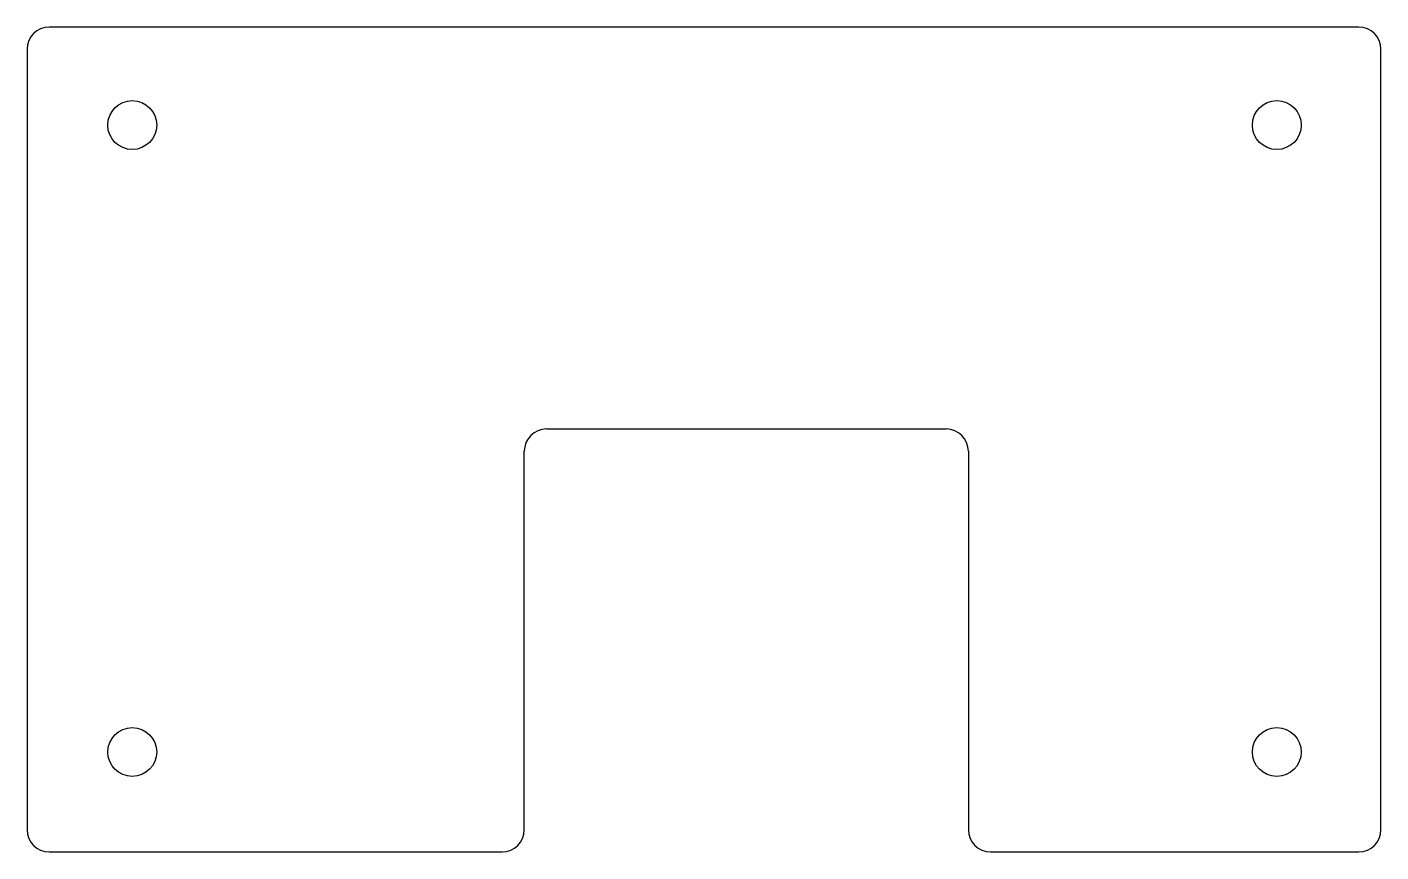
# Model space of a CAD drawing. Extents: x 323.3 to 384.2, y -188 to -150.8.
import ezdxf

# ---------------------------------------------------------------- set-up
doc = ezdxf.new("R2010")
doc.units = 0
doc.header["$MEASUREMENT"] = 0
doc.layers.get('0').update_dxf_attribs({"linetype": 'CONTINUOUS'})

msp = doc.modelspace()

# ---------------------------------------------------------------- linework, layer by layer
at = {"color": 0}
for p, q in [((355.638, -150.805), (324.251, -150.805)), ((383.213, -150.805), (355.638, -150.805)), ((323.251, -151.805), (323.251, -186.955)), ((384.213, -186.955), (384.213, -151.805)), ((346.638, -168.905), (364.638, -168.905)), ((345.638, -186.955), (345.638, -169.905)), ((365.638, -169.905), (365.638, -186.955)), ((324.251, -187.955), (344.638, -187.955)), ((366.638, -187.955), (383.213, -187.955))]:
    msp.add_line(p, q, dxfattribs=at)
for centre in [(327.987, -155.219), (379.524, -155.219), (327.987, -183.455), (379.524, -183.455)]:
    msp.add_circle(centre, 1.1, dxfattribs=at)
for centre, start, end in [((324.251, -151.805), 90, 180), ((383.213, -151.805), 360, 90), ((346.638, -169.905), 90, 180), ((364.638, -169.905), 360, 90), ((324.251, -186.955), 180, 270), ((344.638, -186.955), 270, 0), ((366.638, -186.955), 180, 270), ((383.213, -186.955), 270, 360)]:
    msp.add_arc(centre, 1, start, end, dxfattribs=at)

doc.saveas('drawing.dxf')
